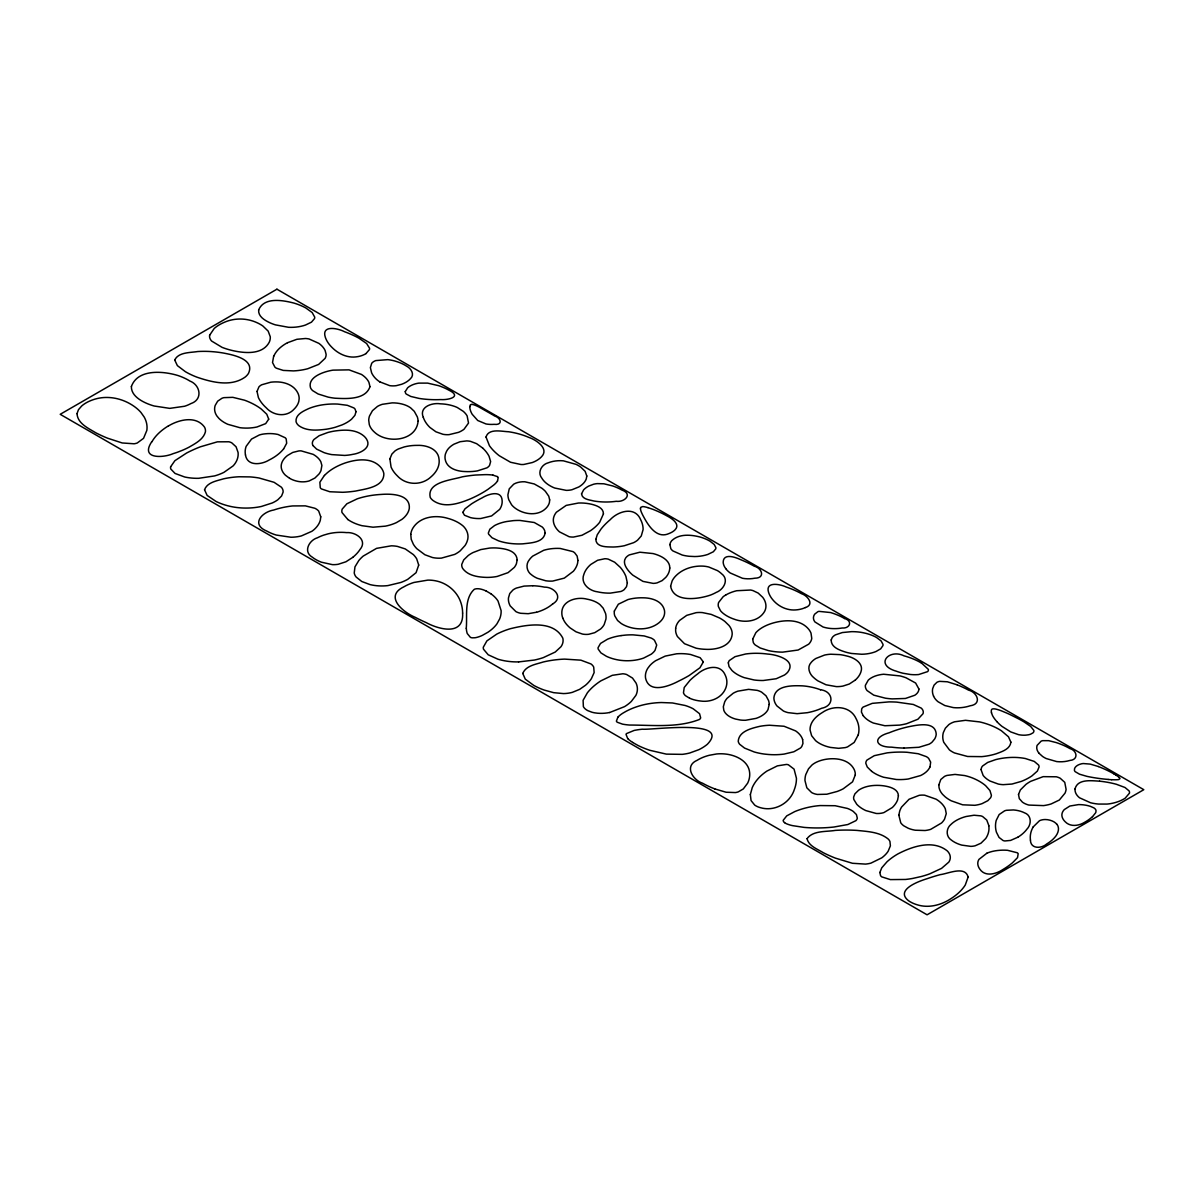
<?xml version="1.0" encoding="UTF-8"?>
<svg xmlns="http://www.w3.org/2000/svg" width="1204" height="1204" viewBox="0 0 1204 1204"><rect width="100%" height="100%" fill="white"/><g stroke="black" fill="none" stroke-linecap="round" stroke-linejoin="round"><path stroke-width="1.5" d="M469.831 406.591L469.951 408.592A45.12 26.052 0 0 0 472.224 414.311L477.732 420.497L485.995 423.958A18.948 10.941 0 0 0 494.031 424.335C503.182 425.494 501.045 417.863 494.573 415.967A116.984 67.529 0 0 0 492.767 414.853L479.267 407.193A63.646 36.752 0 0 0 477.822 406.47A30.883 17.819 0 0 0 474.045 404.86A7.435 4.289 0 0 0 472.028 404.378M1075.021 788.951C1077.61 778.582 1091.561 780.794 1099.643 781.17M930.015 766.933L930.662 762.147L928.675 758.43A14.493 8.368 0 0 0 926.388 756.654L918.2 753.734L907.063 752.274A64.564 37.279 0 0 0 889.606 752.605A58.394 33.712 0 0 0 887.092 752.876L874.285 755.676L866.94 760.1A12.537 7.239 0 0 0 865.826 763.321L867.256 767.008L871.666 771.373M273.684 356.083L272.525 362.539L274.888 367.1A11.453 6.607 0 0 0 276.423 368.213L283.241 370.411L293.505 370.907A42.185 24.351 0 0 0 307.772 368.725L318.639 364.421L325.095 358.386A22.048 12.732 0 0 0 326.103 354.262L325.11 350.469A34.239 19.761 0 0 0 318.909 343.381L309.097 338.986A14.779 8.533 0 0 0 305.47 338.505L296.906 339.287L287.56 342.704M151.719 441.763C139.845 459.492 163.594 457.926 173.15 453.637A68.869 39.762 0 0 0 177.846 452.087L182.526 450.251A81.481 47.031 0 0 0 189.284 447.045C195.53 443.373 203.341 439.445 205.402 431.905A21.582 12.461 0 0 0 204.514 427.134C196.071 415.395 179.05 419.549 168.485 425.93M1033.017 827.088L1039.488 820.722A9.015 5.207 0 0 1 1045.343 819.533L1047.6 819.698A13.921 8.037 0 0 1 1056.796 824.273M497.493 480.983L498.215 477.567A4.41 2.543 0 0 0 497.312 476.573M283.632 448.926L286.687 443.238L286.176 438.933A10.475 6.05 0 0 0 285.243 437.774L277.989 434.463A23.207 13.394 0 0 0 265 433.846L263.3 434.057A19.67 11.363 0 0 0 259.312 434.99L251.531 439.069L246.158 446.338A45.797 26.443 0 0 0 245.496 454.977M617.863 717.238L616.388 721.136A4.846 2.799 0 0 0 617.306 722.265L622.528 724.146A39.431 22.756 0 0 0 629.602 725.049C652.734 725.079 677.686 728.044 699.539 719.42A7.871 4.545 0 0 0 700.668 717.855L699.554 713.701L693.173 708.78A37.956 21.913 0 0 0 685.076 705.469L672.494 702.97L661.342 702.534A52.931 30.567 0 0 0 638.587 706.161A60.651 35.006 0 0 0 626.231 711.233L623.236 712.949A34.133 19.715 0 0 0 617.803 717.223M324.388 475.429L319.873 482.247L320.264 487.725A9.09 5.237 0 0 0 321.438 488.929L329.776 491.744L342.688 492.286A69.952 40.394 0 0 0 355.797 491.021C365.625 488.854 383.82 487.138 383.865 473.864A32.011 18.481 0 0 0 380.133 466.61C371.043 457.204 356.294 459.281 345.051 463.013A56.919 32.869 0 0 0 324.493 475.46M1092.54 816.643L1095.565 812.881A13.665 7.886 0 0 0 1095.911 811.963L1096.001 810.548A7.465 4.304 0 0 0 1094.993 808.772L1094.737 808.531A9.316 5.373 0 0 0 1093.774 807.839L1090.403 806.349A23.297 13.44 0 0 0 1078.528 804.603L1069.874 806.033L1064.276 809.6A19.67 11.363 0 0 0 1061.913 815.77A23.237 13.41 0 0 0 1065.149 821.7C1070.251 827.118 1078.618 825.944 1084.428 822.407A49.289 28.46 0 0 0 1092.495 816.628M553.057 603.746C563.758 597.049 553.81 586.83 544.479 587.146A40.936 23.628 0 0 0 532.83 585.731M855.412 679.989L849.287 684.022L843.026 686.054A18.361 10.61 0 0 1 836.328 686.611L826.019 684.775L817.983 680.907A40.153 23.177 0 0 1 813.949 677.807C809.434 674.27 806.65 667.151 811.165 662.456A26.142 15.095 0 0 1 815.891 658.468L824.529 655.081A22.53 13.003 0 0 1 830.79 654.223L839.85 654.615A33.622 19.415 0 0 1 846.517 655.939C853.726 657.399 864.036 662.998 860.935 671.847A39.04 22.53 0 0 1 855.382 679.974M470.659 404.649L472.028 404.393M352.847 557.317L345.924 561.786L338.219 564.27A16.194 9.346 0 0 1 332.364 564.631L321.333 562.178A35.578 20.543 0 0 1 312.197 557.091C302.972 551.718 309.067 540.205 317.51 537.752A39.04 22.545 0 0 1 323.59 535.163L328.06 533.854A32.764 18.918 0 0 1 346.632 532.619C355.707 531.882 367.927 540.099 359.996 549.521A59.583 34.404 0 0 1 352.817 557.317M366.001 353.585L369.447 349.566A10.776 6.216 0 0 0 369.553 348.242L366.618 343.516L358.942 338.204A93.009 53.698 0 0 0 344.404 331.672C338.414 328.436 321.197 324.508 325.306 337.225A55.128 31.831 0 0 0 331.868 347.294C338.008 353.63 346.933 357.994 355.902 356.911A18.075 10.445 0 0 0 365.986 353.585M1017.786 837.247L1010.577 840.422L1004.904 840.964A5.584 3.221 0 0 1 1003.037 840.497L999.049 837.427L996.445 832.235A64.113 37.023 0 0 1 996.22 820.406L999.154 814.551L1004.603 810.834A10.565 6.095 0 0 1 1006.529 810.292L1013.497 809.946A21.115 12.19 0 0 1 1024.529 812.835C1031.632 815.213 1031.678 824.439 1026.877 829.225A50.899 29.393 0 0 1 1023.912 832.566A44.924 25.931 0 0 1 1017.801 837.247M805.446 607.553C814.822 604.558 807.493 595.528 801.473 593.692A79.946 46.158 0 0 0 786.046 586.965C780.388 584.211 765.142 581.111 768.528 592.217A49.334 28.475 0 0 0 772.787 599.758C778.311 606.485 787.13 610.669 795.904 609.916A19.083 11.017 0 0 0 805.431 607.538M986.813 853.26L978.972 859.37A20.709 11.95 0 0 0 977.814 862.696L977.783 863.689A26.172 15.11 0 0 0 979.785 869.092C985.203 877.159 996.19 874.029 1002.887 869.529A92.979 53.683 0 0 0 1012.519 862.756L1017.53 857.639L1018.178 853.726A5.433 3.13 0 0 0 1017.26 852.763L1007.522 850.295A30.491 17.593 0 0 0 995.302 850.822A25.751 14.869 0 0 0 986.813 853.26M536.487 612.249L528.18 613.694L520.7 613.287A13.244 7.645 0 0 1 515.899 611.602L510.21 605.928A38.979 22.5 0 0 1 508.449 597.982L509.759 593.527L512.919 590.035A17.669 10.204 0 0 1 516.396 588.064L524.086 586.092L532.83 585.731M609.6 712.542L624.53 706.643A50.688 29.272 0 0 0 631.347 701.405L635.878 695.4A40.65 23.463 0 0 0 636.058 683.074L632.506 678.063L626.622 674.511A10.415 6.005 0 0 0 622.814 673.773L612.294 675.324L600.916 680.832A81.405 47.001 0 0 0 587.356 692.827L583.097 700.307L583.368 706.643A15.366 8.864 0 0 0 587.928 710.706L591.871 712.196A19.61 11.318 0 0 0 594.625 712.828L597.59 713.219A24.848 14.343 0 0 0 609.57 712.512M621.068 635.577L625.824 635.065A45.617 26.337 0 0 1 633.048 634.854L644.185 635.938L651.093 638.03A14.252 8.232 0 0 1 654.464 640.287L656.707 645.058L655.051 650.31A26.398 15.231 0 0 1 651.198 654.208L643.643 658.076A31.153 17.985 0 0 1 621.279 660.409A30.461 17.578 0 0 1 619.142 660.123A34.781 20.077 0 0 1 606.44 656.315L600.901 652.869L598.192 649.091A12.055 6.968 0 0 1 598.072 647.677L600.51 643.448L607.478 639.219A38.227 22.078 0 0 1 621.083 635.592M518.593 661.914L534.441 660.048A56.979 32.899 0 0 0 543.26 657.64L555.225 652.056L561.019 646.683A29.001 16.736 0 0 0 562.825 638.165C553.328 619.819 526.81 624.665 510.255 628.729A66.416 38.347 0 0 0 496.725 634.132L486.883 640.904L483.301 647.225A16.149 9.331 0 0 0 483.511 649.227L488.222 654.795L497.884 659.175A41.237 23.809 0 0 0 518.593 661.899M903.948 748.09L918.953 747.278L929.082 744.192A18.918 10.926 0 0 0 932.122 742.085L934.71 738.91A29.709 17.157 0 0 0 936.215 734.154C935.388 720.835 917.297 725.064 908.659 726.719A87.38 50.448 0 0 0 889.094 732.8C872.087 737.42 875.097 747.278 891.622 747.157A71.247 41.132 0 0 0 903.948 748.075M1111.668 779.725L1108.147 779.485M492.948 475.144L497.312 476.573M648.008 507.636L653.17 509.442A104.703 60.456 0 0 1 666.956 515.899C671.591 518.292 680.802 524.131 674.992 529.88A18.707 10.791 0 0 1 669.048 533.522C656.887 539.121 648.489 525.892 643.658 516.817A128.843 74.392 0 0 1 642.424 514.484L641.672 512.844A36.481 21.055 0 0 1 640.438 508.795M1098.289 766.496L1090.237 764.104L1083.329 763.547A8.955 5.162 0 0 0 1081.704 763.772L1081.177 763.893A11.272 6.517 0 0 0 1074.615 768.453L1074.404 770.244A7.224 4.169 0 0 0 1075.172 771.659L1079.536 774.202L1086.986 776.369A102.686 59.282 0 0 0 1108.162 779.424M714.755 788.906L726.102 792.232L735.418 792.563A11.272 6.502 0 0 0 738.278 791.871L743.304 788.936L747.609 783.217A55.866 32.252 0 0 0 749.64 772.652C748.602 760.853 735.478 754.923 725.019 753.99A24.757 14.297 0 0 0 716.53 753.975L709.126 755.314A36.993 21.356 0 0 0 697.131 760.311C684.007 765.925 692.646 779.981 702.594 783.217A80.909 46.715 0 0 0 714.77 788.891M957.24 684.865L947.367 681.78L939.677 681.359A6.667 3.853 0 0 0 938.187 681.75A6.983 4.033 0 0 0 936.862 682.352L934.048 685.151L932.664 688.643A35.924 20.739 0 0 0 933.567 696.138M820.541 689.757C833.424 691.246 834.914 705.755 821.67 708.268A47.016 27.15 0 0 1 807.342 712.693L797.138 713.671L788.048 712.633A19.625 11.333 0 0 1 783.398 710.992L776.956 705.95A34.224 19.761 0 0 1 773.886 697.959C775 685.061 792.909 685.497 802.466 685.859A41.312 23.854 0 0 1 807.177 686.37A44.458 25.66 0 0 1 820.541 689.772M689.621 698.23L685.482 695.701A13.5 7.796 0 0 1 683.466 692.797L684.218 687.514L690.012 680.305A100.805 58.198 0 0 1 697.598 673.969C705.243 666.956 720.338 663.133 725.275 675.233A45.857 26.473 0 0 1 726.448 685.798A46.173 26.669 0 0 1 725.545 688.613C721.572 698.064 710.631 702.399 700.909 701.059A24.863 14.358 0 0 1 689.636 698.23M486.145 590.983L490.961 593.813M1114.001 773.886L1115.807 774.97M844.621 618.48C852.899 620.978 849.979 628.669 842.168 628.006A27.271 15.742 0 0 1 832.13 628.578A22.62 13.063 0 0 1 823.009 626.968L814.912 621.926A17.262 9.963 0 0 1 814.641 614.206L817.847 611.707A5.945 3.431 0 0 1 818.976 611.361L830.564 612.55A56.031 32.357 0 0 1 844.561 618.525M921.406 662.922L928.329 669.364A6.532 3.762 0 0 1 928.359 670.267A5.96 3.446 0 0 1 927.622 671.621L918.682 674.541A24.607 14.207 0 0 1 910.344 674.481L903.166 673.277A40.831 23.583 0 0 1 896.303 671.2C874.134 664.849 889.004 648.309 904.023 655.849A57.596 33.261 0 0 1 921.301 662.983M289.607 478.349L285.423 475.219A30.13 17.398 0 0 1 282.263 461.719A32.448 18.737 0 0 1 287.5 455.488L292.738 452.448L298.773 450.943A11.257 6.502 0 0 1 301.135 450.868L313.175 454.359A29.754 17.172 0 0 1 320.836 461.734L321.889 465.451L321.001 470.493A36.541 21.1 0 0 1 318.97 474.045L314.921 478.033L309.247 480.908A13.695 7.901 0 0 1 301.632 481.826A15.727 9.075 0 0 1 298.818 481.54L297.418 481.284A21.597 12.476 0 0 1 289.652 478.319M632.642 742.447L638.03 745.472A77.312 44.638 0 0 0 649.769 750.288L666.339 754.125L682.232 754.351A34.555 19.956 0 0 0 689.681 753.012L698.847 749.686A47.513 27.436 0 0 0 707.335 744.283C732.092 718.502 651.319 730.301 642.409 729.188A52.615 30.371 0 0 0 634.147 730.437L626.486 733.597A5.403 3.115 0 0 0 626.02 734.35L627.705 738.564M379.742 381.834L389.675 385.641A13.349 7.706 0 0 0 396.327 385.656L401.684 384.272A24.998 14.433 0 0 0 410.368 378.793C415.064 374.7 411.106 368.409 406.621 366.182A37.128 21.431 0 0 0 395.454 361.2L394.596 360.944A28.46 16.435 0 0 0 387.763 359.635L375.783 360.583A10.505 6.065 0 0 0 371.705 363.322L370.38 367.611L371.6 372.758A41.884 24.185 0 0 0 373.421 375.889L374.203 376.912A35.563 20.528 0 0 0 379.727 381.834M784.556 822.633L785.294 823.13A12.657 7.299 0 0 0 786.182 823.611A23.809 13.741 0 0 0 792.759 825.673L804.091 827.389A88.675 51.2 0 0 0 834.011 827.013L847.842 824.529L855.878 820.676A10.986 6.336 0 0 0 857.308 818.148L856.42 814.551L853.305 811.466A25.043 14.448 0 0 0 847.45 808.441L835.109 805.717L820.105 805.566A52.916 30.551 0 0 0 808.275 807.342A60.426 34.886 0 0 0 794.79 811.571L786.724 815.876L783.172 820.345A6.456 3.732 0 0 0 784.587 822.618M347.821 519.511L342.011 512.543A16.555 9.557 0 0 1 342.192 509.111L346.887 503.769L357.257 498.817A58.424 33.727 0 0 1 381.021 494.438C391.119 493.64 410.429 494.001 409.3 508.404A37.444 21.612 0 0 1 404.71 516.922A33.742 19.475 0 0 1 401.865 519.406L396.477 522.581A36.075 20.829 0 0 1 385.4 526.148L373.014 527.202L361.983 525.697A37.836 21.838 0 0 1 347.836 519.511M482.653 448.038L476.618 443.674L470.553 441.371A12.07 6.968 0 0 0 466.595 440.92L460.109 441.717L453.983 444.171A28.956 16.721 0 0 0 446.488 451.455L445.435 453.998A36.346 20.98 0 0 0 445.164 459.251C446.729 468.371 456.948 471.321 464.94 471.547A33.742 19.475 0 0 0 477.356 470.899L486.958 467.829A13.003 7.51 0 0 0 489.546 465.436L490.63 461.568L489.065 456.286A58.274 33.652 0 0 0 482.638 448.038M1038.871 753.147L1042.544 756.428A29.167 16.841 0 0 0 1046.231 758.55L1056.721 761.59A20.032 11.573 0 0 0 1069.829 760.461C1078.694 759.829 1077.249 750.589 1069.92 748.587A63.767 36.812 0 0 0 1056.149 742.552L1048.684 740.671L1042.799 740.656A6.291 3.642 0 0 0 1041.144 741.137L1037.08 745.411A21.777 12.567 0 0 0 1038.947 753.132M725.696 568.604L726.433 569.522A34.916 20.167 0 0 0 730.271 572.999L742.477 578.281A19.64 11.348 0 0 0 754.788 578.206C765.533 578.221 762.102 568.122 754.216 566.166A108.586 62.698 0 0 0 740.565 559.619C735.509 557.271 723.423 552.817 723.168 562.163A29.694 17.142 0 0 0 725.741 568.589M863.238 715.733L861.417 712.061L861.703 708.915A11.077 6.396 0 0 1 863.148 707.064L872.268 703.347L889.019 701.887A74.934 43.269 0 0 1 896.769 702.113L913.279 704.46L921.18 708.072A12.627 7.299 0 0 1 923.212 711.444L923.257 711.895A14.508 8.383 0 0 1 923.001 713.731L917.899 719.239L906.687 723.679A45.827 26.458 0 0 1 899.599 725.109L884.895 725.741L873.351 723.032A30.913 17.849 0 0 1 863.268 715.718M1056.916 824.243C1060.257 828.427 1057.759 834.282 1054.493 837.698A46.52 26.849 0 0 1 1046.697 843.974C1041.49 848.624 1030.699 849.241 1030.413 840.136M312.95 445.525L316.607 449.107L324.072 452.629A36.752 21.22 0 0 0 331.777 454.615L344.66 455.428A32.99 19.053 0 0 0 353.073 454.299C359.966 453.351 371.976 447.843 366.588 439.204A26.503 15.306 0 0 0 363.864 436.029C355.662 429.03 343.938 429.602 333.929 431.152A44.668 25.796 0 0 0 327.699 432.537L319.18 435.697L313.973 439.475A15.983 9.226 0 0 0 312.889 441.07L312.709 441.477A13.184 7.615 0 0 0 312.95 445.525M933.567 696.138L934.123 697.251A28.505 16.45 0 0 0 938.112 701.781L944.809 705.529L953.147 707.561A21.446 12.386 0 0 0 957.692 707.801L959.543 707.756A26.172 15.11 0 0 0 970.168 705.785C982.238 704.174 977.392 692.3 968.483 690.103A86.884 50.162 0 0 0 957.225 684.88M423.266 417.352C418.857 406.832 432.281 402.482 440.378 403.822A29.844 17.232 0 0 1 454.661 406.425A26.804 15.471 0 0 1 457.339 407.539L463.239 411.316A33.23 19.189 0 0 1 467.122 415.877L468.522 423.055L464.022 429.256A26.052 15.035 0 0 1 458.604 432.326L449.077 434.644A14.162 8.187 0 0 1 442.937 434.283L435.953 431.815L429.948 427.465A53.488 30.883 0 0 1 423.311 417.352M991.434 712.798L992.547 715.612A58.8 33.953 0 0 0 997.379 722.114M802.647 739.602L802.948 743.485L801.804 746.42A16.374 9.451 0 0 1 800.494 748L793.842 751.778L784.15 754.08A42.953 24.787 0 0 1 766.391 754.291L763.848 754.005A46.354 26.759 0 0 1 754.261 751.973L744.569 748.09L739.692 744.298A15.607 9.015 0 0 1 738.233 741.228C738.94 731.174 751.672 728.269 759.754 726.343A42.14 24.336 0 0 1 769.506 725.244L784.045 726.253L795.618 730.903A31.951 18.451 0 0 1 802.632 739.602M245.465 454.977C247.332 466.595 261.674 464.684 269.154 460.003A56.257 32.478 0 0 0 283.572 448.911M988.92 825.839L986.753 820.044L982.63 816.538A9.301 5.373 0 0 0 980.824 815.861L974.036 815.228L966.09 816.508A33.712 19.46 0 0 0 951.1 824.319C946.028 828.262 945.682 836.509 951.31 840.046A28.279 16.329 0 0 0 961.695 845.103L970.845 846.367A12.341 7.134 0 0 0 975.255 845.75L980.959 843.206L985.76 838.481A49.138 28.369 0 0 0 988.785 825.854M466.264 628.292C467.423 615.575 463.961 598.734 474.286 589.313A5.313 3.07 0 0 1 477.386 588.726L478.364 588.756A9.361 5.403 0 0 1 479.794 588.922L480.531 589.057A18.993 10.956 0 0 1 486.085 591.013M151.9 441.808A72.947 42.125 0 0 1 168.41 425.885M273.835 356.098A46.745 26.985 0 0 1 287.53 342.688M469.951 406.591A7.6 4.38 0 0 1 470.568 404.619M492.978 475.098A30.461 17.593 0 0 0 484.941 474.647L475.49 475.038A88.78 51.26 0 0 0 462.306 476.829C451.831 480.065 426.592 481.826 430.264 497.478A20.98 12.115 0 0 0 432.973 500.458C444.201 508.57 458.799 503.618 470.328 498.892A112.8 65.121 0 0 0 487.936 489.366L493.821 484.971A34.931 20.167 0 0 0 497.538 480.998M466.324 628.292A57.672 33.306 0 0 0 467.242 633.515L470.373 637.322A4.018 2.318 0 0 0 472.344 637.834L474.918 637.759A11.709 6.757 0 0 0 476.453 637.473L476.859 637.383A24.667 14.237 0 0 0 482.503 635.291L487.981 632.22A54.029 31.199 0 0 0 496.981 623.792L499.645 618.946A56.949 32.884 0 0 0 501.12 610.609L498.035 601.052A43.811 25.284 0 0 0 490.961 593.813M552.907 603.686A41.523 23.975 0 0 1 536.532 612.294M640.528 508.78A8.413 4.861 0 0 1 640.709 507.366L642.62 506.583A5.915 3.416 0 0 1 643.418 506.643L643.643 506.658A17.548 10.129 0 0 1 647.978 507.667M562.795 618.088A48.341 27.903 0 0 0 570.169 627.946L576.054 631.829L582.435 634.057A12.085 6.983 0 0 0 588.741 634.282L594.746 632.672L600.57 629.015A32.373 18.692 0 0 0 604.212 624.47L605.928 619.127A46.504 26.849 0 0 0 605.582 613.513L603.189 608.186L600.074 604.724A24.08 13.906 0 0 0 595.829 601.97A24.742 14.282 0 0 0 587.025 599.156C576.686 596.356 560.913 600.856 561.847 613.874A43.118 24.893 0 0 0 562.765 618.088M725.681 595.032A29.468 17.006 0 0 0 723.122 596.748L718.622 602.467A22.093 12.762 0 0 0 718.382 606.545L720.443 610.639A28.369 16.374 0 0 0 722.34 612.655L723.514 613.634A35.909 20.724 0 0 0 734.56 619.323C744.779 623.085 758.49 621.7 764.495 611.602A31.485 18.18 0 0 0 765.879 607.147L765.94 605.808A37.926 21.898 0 0 0 762.719 597.319L758.189 593.09L753.057 590.637A13.981 8.067 0 0 0 750.589 590.035L736.697 590.728A33.155 19.144 0 0 0 725.711 595.032M632.687 742.432A36.301 20.965 0 0 1 627.66 738.579M929.97 766.933A28.204 16.284 0 0 1 920.609 775.542L908.177 779.018A35.653 20.588 0 0 1 896.273 779.485L883.586 777.242A38.573 22.274 0 0 1 871.696 771.373M997.333 722.129A68.161 39.356 0 0 0 1002.104 726.463L1010.743 731.912L1018.464 734.636A15.908 9.18 0 0 0 1025.823 735.147L1028.382 734.801A10.701 6.17 0 0 0 1030.534 734.214L1032.851 732.965A5.975 3.446 0 0 0 1033.875 731.34A6.772 3.913 0 0 0 1033.815 730.392L1030.699 726.463L1024.002 721.873A139.243 80.382 0 0 0 1018.057 718.592L1010.005 714.574A142.222 82.113 0 0 0 1006.529 712.979L1001.638 710.947A29.965 17.307 0 0 0 995.648 709.051A7.585 4.38 0 0 0 993.751 708.84L992.803 708.885A1.61 0.933 0 0 0 991.825 709.352L991.494 709.803A13.665 7.886 0 0 0 991.554 712.783M1098.274 766.527A100.052 57.762 0 0 1 1113.956 773.901M1115.732 775A24.351 14.057 0 0 1 1119.494 777.769M1119.404 777.799A5.252 3.04 0 0 1 1119.946 778.642L1118.847 779.515A6.231 3.597 0 0 1 1117.824 779.665L1117.568 779.695A25.419 14.674 0 0 1 1111.683 779.68M1030.474 840.136A57.491 33.185 0 0 1 1033.092 827.103M1075.052 788.951A23.975 13.846 0 0 0 1079.506 797.77L1090.493 802.737A31.62 18.256 0 0 0 1098.545 804.061L1106.928 804.076A26.684 15.411 0 0 0 1110.991 803.55A30.928 17.849 0 0 0 1123.227 799.351A27.165 15.682 0 0 0 1125.213 798.147L1129.457 793.165A9.196 5.313 0 0 0 1129.096 790.923L1125.018 787.506L1116.409 784.286A66.325 38.302 0 0 0 1099.628 781.185M938.864 784.842L939 787.235A34.419 19.866 0 0 0 940.234 790.923A34.043 19.655 0 0 0 942.762 794.535L945.155 796.807A39.973 23.072 0 0 0 951.28 800.826L962.658 804.814L974.788 805.295A23.312 13.455 0 0 0 982.133 803.61L987.852 800.675L990.531 797.846A15.291 8.834 0 0 0 991.374 795.197L989.929 790.516L985.624 785.685A50.749 29.302 0 0 0 974.533 778.853L973.584 778.431A39.446 22.771 0 0 0 964.63 775.557L955.028 774.413L947.021 775.421A12.642 7.299 0 0 0 944.493 776.429L940.791 779.5L938.864 784.842M131.386 386.544C131.161 394.37 138.565 399.517 144.856 402.527A46.956 27.105 0 0 0 154.142 406.004L169.749 408.367L184.633 406.245A31.65 18.271 0 0 0 190.864 403.596C203.16 399.562 200.346 384.994 189.946 381.066A51.29 29.603 0 0 0 178.343 375.648C163.428 370.982 137.738 368.68 131.386 386.544M486.025 437.037L489.456 445.751A79.509 45.902 0 0 0 499.314 455.759L510.556 462.261L520.956 464.503A15.246 8.804 0 0 0 523.845 464.458L532.409 462.517A27.376 15.802 0 0 0 541.379 456.903C549.626 448.64 536.081 439.836 528.872 437.413A57.657 33.291 0 0 0 508.539 431.739C501.586 431.514 488.628 428.082 486.025 437.037M670.613 586.167C673.653 602.963 698.455 599.186 710.465 595.077A39.762 22.951 0 0 0 716.139 592.443C723.649 589.674 729.473 579.5 721.527 573.706A31.966 18.451 0 0 0 717.418 570.606L708.765 567.009A19.58 11.303 0 0 0 703.031 566.121C692.646 565.609 681.539 569.146 674.616 577.167A43.209 24.953 0 0 0 672.103 581.005L670.613 586.167M320.746 516.817L320.339 520.113A41.613 24.02 0 0 1 315.749 527.969L314.56 529.158A33.817 19.52 0 0 1 311.821 531.325L301.406 535.915A26.353 15.216 0 0 1 290.932 537.24L276.198 535.043A41.387 23.899 0 0 1 266.821 531.099C250.658 524.492 261.719 512.046 273.714 510.029A58.906 34.013 0 0 1 287.636 506.613A51.396 29.679 0 0 1 292.692 505.936L305.364 505.861L314.876 508.269A14.93 8.624 0 0 1 318.699 511.098L320.746 516.817M1010.878 742.161C1010.126 749.249 1001.698 751.717 996.024 753.839A45.601 26.322 0 0 1 981.802 756.639L967.61 756.488L954.471 752.936A28.7 16.57 0 0 1 949.429 749.896L943.755 742.296A45.963 26.533 0 0 1 943.334 732.619L945.366 728.209L948.857 724.597A18.271 10.55 0 0 1 954.637 721.783L965.533 720.308L979.589 721.903A51.727 29.859 0 0 1 987.4 724.116A59.748 34.495 0 0 1 1001.397 730.753L1008.47 736.788L1010.878 742.161M807.056 838.661C808.697 846.111 817.486 849.061 823.31 852.718A125.291 72.33 0 0 0 835.425 858.136L852.447 863.283L865.48 864.096A20.724 11.965 0 0 0 870.928 863.133L881.779 857.835A44.382 25.63 0 0 0 888.131 851.288L890.388 845.84L889.952 841.536A16.766 9.677 0 0 0 888.251 839.068C879.597 831.934 867.557 831.543 856.887 830.399A100.97 58.304 0 0 0 835.38 830.384C826.215 831.949 813.001 830.324 807.056 838.661M898.395 795.784L897.642 799.847A43.374 25.043 0 0 1 892.314 807.538L883.917 812.565A13.846 7.992 0 0 1 881.433 813.182A12.522 7.224 0 0 1 876.151 813.452L865.811 810.578A36.361 20.995 0 0 1 856.766 804.287L853.847 799.516A18.812 10.866 0 0 1 853.696 796.882L854.915 793.842L858.572 790.245A23.011 13.289 0 0 1 870.206 785.896L872.102 785.64A27.421 15.833 0 0 1 886.716 786.362C891.622 787.371 898.334 789.794 898.395 795.784M418.706 565.067L416.072 572.698L407.735 579.335A44.548 25.72 0 0 1 400.857 582.465L387.869 585.596A29.995 17.307 0 0 1 370.019 584.587L361.772 581.502L356.143 577.032A22.605 13.048 0 0 1 354.232 572.969L354.969 566.843L358.807 560.537A59.583 34.404 0 0 1 363.217 556.082L376.551 548.362L391.315 545.818A21.597 12.476 0 0 1 397.516 546.435L405.266 548.934L413.333 554.577A41.824 24.14 0 0 1 416.704 558.852L418.706 565.067M356.008 411.693L354.924 415.305L351.658 419.112A38.678 22.334 0 0 1 341.846 424.982L335.48 427.209A49.605 28.64 0 0 1 326.239 429.226C317.209 430.37 306.885 431.273 299.013 425.81A15.983 9.226 0 0 1 296.049 421.566C295.341 414.492 303.528 410.985 308.841 408.532A42.742 24.667 0 0 1 317.164 405.883A41.658 24.05 0 0 1 321.814 404.95A45.406 26.217 0 0 1 337.707 404.077L347.354 405.312L353.825 407.915A9.527 5.508 0 0 1 355.014 409.029L356.008 411.693M418.089 421.265C416.268 441.161 386.951 444.11 374.414 432.101A34.585 19.971 0 0 1 369.282 424.545L368.725 420.271A43.073 24.863 0 0 1 369.508 415.982L372.457 410.684L377.439 406.44A19.791 11.423 0 0 1 382.375 404.303L392.158 402.873A23.343 13.47 0 0 1 404.108 404.634A22.62 13.063 0 0 1 410.654 407.885L414.296 411.347L417.306 416.855A45.647 26.353 0 0 1 418.089 421.265M462.607 613.077C463.961 636.404 438.542 629.361 426.231 622.618A157.739 91.068 0 0 1 415.275 617.351C403.28 612.415 383.745 596.356 403.912 586.815A41.794 24.125 0 0 1 413.965 582.45L427.841 580.117A22.078 12.747 0 0 1 435.562 580.81C447.015 582.962 457.174 591.39 460.846 602.527A94.138 54.346 0 0 1 462.607 613.077M174.715 360.011L177.379 365.625L185.431 371.72A71.307 41.177 0 0 0 196.974 377.183C212.1 382.345 231.213 387.146 245.3 376.957A27.722 15.998 0 0 0 248.506 373.345C255.097 359.198 233.23 354.924 223.583 353.073A68.523 39.566 0 0 0 214.402 351.839L211.287 351.583A61.57 35.548 0 0 0 197.682 351.538C190.112 352.787 178.583 352.035 174.715 360.011M405.266 391.586L405.462 392.88A7.058 4.079 0 0 0 406.29 394.069L410.76 396.447L419.067 398.419A63.406 36.602 0 0 0 440.86 399.577C447.918 400.134 462.833 396.899 448.625 390.036A52.299 30.19 0 0 0 438.677 385.686L427.616 383.113L418.932 383.113A17.022 9.828 0 0 0 414.402 384.136A19.806 11.438 0 0 0 407.644 387.793L405.266 391.586M1018.509 794.52L1019.321 798.658L1022.392 802.12A17.202 9.933 0 0 0 1028.863 805.07L1043.537 805.611A30.326 17.503 0 0 0 1051.227 803.911L1059.339 800.028L1065.013 793.165A38.588 22.274 0 0 0 1066.097 789.357L1064.757 782.344L1060.242 778.266A14.704 8.488 0 0 0 1056.344 776.791L1043.176 776.655L1030.684 781.336A48.611 28.068 0 0 0 1025.989 784.361L1020.315 790.005L1018.509 794.52M898.846 815.168L900.742 822.768A20.754 11.98 0 0 0 903.798 825.824L908.132 828.201A22.981 13.274 0 0 0 915.251 830.218L925.033 830.519A19.294 11.137 0 0 0 930.707 829.345L941.558 822.964A35.909 20.739 0 0 0 944.538 819.171L946.269 813.648L945.306 808.772A37.565 21.687 0 0 0 936.095 799.185L924.687 795.197A13.289 7.675 0 0 0 919.179 795.332L909.065 799.26L901.6 807.026A52.073 30.055 0 0 0 899.719 811.06L898.846 815.168M586.799 476.016L586.243 479.011A28.429 16.42 0 0 1 578.853 486.943L571.99 489.727A14.749 8.518 0 0 1 566.226 490.359L554.623 488.011A34.374 19.851 0 0 1 541.845 478.169C537.074 472.435 541.68 464.398 548.241 462.803A20.904 12.07 0 0 1 563.397 460.831L576.084 464.368A33.652 19.43 0 0 1 580.689 467.062L585.129 471.321L586.799 476.016M752.681 639.173L753.313 642.5A15.787 9.105 0 0 0 755.254 644.998L760.206 647.993L768.257 650.551A41.056 23.704 0 0 0 782.63 652.147L798.132 650.025L808.697 644.17A23.839 13.771 0 0 0 811.752 638.361L811.014 633.184A34.871 20.137 0 0 0 808.787 629.361C800.419 619.052 785.324 619.639 773.675 622.844A40.74 23.523 0 0 0 765.503 625.854A37.685 21.762 0 0 0 755.841 632.702L752.681 639.173M549.671 499.901L549.43 502.339A28.896 16.675 0 0 1 547.218 506.884C539.332 516.772 523.951 514.891 514.815 507.892A30.567 17.654 0 0 1 511.565 504.732L508.841 499.856A44.969 25.961 0 0 1 507.922 494.739L509.247 488.839L513.702 484.189A13.741 7.931 0 0 1 524.854 481.781L534.26 483.963L541.74 488.162A41.854 24.17 0 0 1 545.427 491.398L548.768 496.198L549.671 499.901M257.024 391.435L258.408 397.621A64.956 37.505 0 0 0 266.295 407.855C273.368 415.771 286.597 417.517 294.077 409.149A36.782 21.236 0 0 0 298.863 401.113L299.164 398.449A36.24 20.919 0 0 0 297.975 393.272C294.182 385.13 284.626 381.818 276.167 381.909A23.945 13.816 0 0 0 270.75 382.21L261.735 384.768A13.425 7.751 0 0 0 258.95 386.86L257.024 391.435M204.545 489.757L207.133 495.431L216.118 501.511A51.155 29.528 0 0 0 227.556 505.71L230.31 506.387A43.72 25.239 0 0 0 261.343 506.478L272.209 502.986A32.975 19.038 0 0 0 277.868 499.72L281.585 496.003L283.106 492.12A17.548 10.129 0 0 0 281.405 487.214L274.076 482.307L259.131 478.018A55.489 32.041 0 0 0 250.116 476.904L239.009 476.769A55.64 32.117 0 0 0 223.492 478.846C216.795 480.893 207.223 482.307 204.545 489.757M627.329 582.856L626.531 586.634L624.199 589.614A12.642 7.299 0 0 1 620.858 591.48L610.232 593.136A32.252 18.617 0 0 1 597.47 591.811C589.162 590.818 580.238 583.413 583.895 574.308A44.789 25.856 0 0 1 590.818 564.435L597.62 560.266L604.829 558.731A8.804 5.087 0 0 1 608.351 559.183L614.657 562.208L620.331 567.385A72.767 42.02 0 0 1 625.914 576.43L627.329 582.856M410.775 534.335L411.211 539.317L413.333 544.193A50.568 29.197 0 0 0 416.855 548.723L424.907 554.758L432.492 557.527A18.737 10.821 0 0 0 441.432 558.114L454.721 554.397A35.202 20.333 0 0 0 460.259 550.785L465.015 545.547A45.902 26.503 0 0 0 467.212 541.108C469.59 534.907 466.46 527.939 461.102 524.432A37.023 21.386 0 0 0 447.527 518.277C435.517 514.74 420.136 516.561 412.957 527.984A40.831 23.568 0 0 0 410.775 534.335M522.762 673.457L525.29 679.161L533.854 685.452A62.578 36.135 0 0 0 544.268 690.088L553.674 692.676L563.457 693.579A22.289 12.868 0 0 0 572.367 692.345L579.651 689.35L585.475 685.272A57.596 33.261 0 0 0 591.39 678.68L594.144 672.554L593.707 667.106A15.155 8.744 0 0 0 590.938 663.931L580.885 660.168L564.646 659.115A62.051 35.819 0 0 0 558.566 659.506A69.019 39.852 0 0 0 543.26 661.989C536.111 664.292 525.877 665.616 522.762 673.457M595.86 539.317C596.01 547.579 607.328 546.812 613.152 547.022A38.393 22.169 0 0 0 624.349 545.728L633.59 542.688A25.133 14.508 0 0 0 637.623 540.129L641.265 535.976L643.071 529.685A50.207 28.986 0 0 0 643.026 527.593A57.28 33.065 0 0 0 640.678 519.752C635.035 505.921 618.103 511.158 610.187 519.722A108.586 62.698 0 0 0 601.022 529.053L597.229 534.817L595.86 539.317M981.004 769.522L983.141 775.436A31.003 17.894 0 0 0 990.049 781.05L998.327 784.06A19.761 11.408 0 0 0 1003.263 784.662L1012.007 784.045L1021.308 781.396A51.892 29.949 0 0 0 1031.888 775.933L1037.366 771.087L1039.097 766.933A10.986 6.351 0 0 0 1038.601 765.082L1034.266 761.41L1025.296 758.505A37.053 21.386 0 0 0 1012.444 757.406A43.75 25.254 0 0 0 995.527 759.664L987.701 762.433L982.614 765.985A14.328 8.277 0 0 0 981.606 767.445L981.004 769.522M581.547 493.836C582.089 499.434 589.674 499.856 593.948 501.014A43.434 25.073 0 0 0 616.267 501.3C624.635 502.474 633.153 494.016 621.866 490.028A47.016 27.15 0 0 0 612.55 485.904L603.911 483.797L597.259 483.617A15.095 8.714 0 0 0 593.497 484.264L588.801 486.04A24.095 13.906 0 0 0 583.594 489.908L581.547 493.836M750.348 794.55L751.07 800.585L754.697 805.085A16.269 9.391 0 0 0 760.808 807.779C774.744 811.722 790.08 803.158 794.384 789.403A92.527 53.427 0 0 0 795.889 784.15A83.949 48.461 0 0 0 796.431 778.22L794.068 769.13L788.349 764.766A6.637 3.838 0 0 0 786.438 764.435L777.393 765.864L766.948 771.057A64.986 37.52 0 0 0 757.767 779.048L756.383 780.719A75.476 43.585 0 0 0 752.229 787.672L750.348 794.55M968.121 877.069L965.277 885A72.165 41.658 0 0 1 950.994 898.635C941.332 905.017 928.961 908.358 917.614 904.911A27.105 15.652 0 0 1 908.433 900.652C894.963 889.846 918.607 881.298 927.02 878.724A153.42 88.569 0 0 1 940.249 874.631C948.18 873.698 965.172 865.45 968.121 877.069M462.833 512.392L464.488 515.237L470.568 517.645A22.575 13.033 0 0 0 480.697 518.533L491.593 515.929L499.66 509.397A37.7 21.762 0 0 0 502.143 500.683C501.662 489.546 488.087 494.122 482.187 497.839A120.671 69.666 0 0 0 475.189 501.647A124.99 72.165 0 0 0 471.592 503.829L465 508.825L462.833 512.392M577.95 560.462L577.589 563.201A46.836 27.045 0 0 1 573.39 571.238L564.315 578.116L552.726 581.065A18.797 10.851 0 0 1 545.728 580.764L537.33 578.296A28.008 16.179 0 0 1 531.747 574.97C526.615 571.674 525.35 564.3 529.429 559.649A35.443 20.468 0 0 1 532.74 556.097L543.726 550.288A29.588 17.082 0 0 1 560.206 548.452L572.969 551.613A14.358 8.293 0 0 1 574.744 552.892L577.107 556.037L577.95 560.462M669.77 568.002L669.74 568.664A37.806 21.838 0 0 1 665.797 577.363L662.065 580.659L657.143 582.856A10.971 6.336 0 0 1 653.14 583.383L642.951 581.381L632.837 575.166A58.62 33.847 0 0 1 629.225 571.614C626.125 568.077 622.453 562.509 625.674 557.949A15.426 8.91 0 0 1 629.346 554.893L639.881 552.215L653.05 553.569A31.786 18.346 0 0 1 658.483 555.36C663.78 557.467 670.041 561.591 669.77 568.002M77.026 413.619C77.523 423.447 88.313 428.248 95.673 432.718A122.868 70.931 0 0 0 107.487 438.166L122.206 442.967L134.08 443.779A11.257 6.502 0 0 0 137.256 442.997L143.547 438.331L146.828 430.43A59.432 34.314 0 0 0 144.224 417.081L140.928 412.43A58.228 33.622 0 0 0 135.405 407.313C123.666 398.404 107.547 394.746 93.4 399.638A34.585 19.956 0 0 0 81.676 406.004L78.456 409.706L77.026 413.619M769.175 704.46L768.047 709.487A25.51 14.719 0 0 1 763.411 714.709A26.277 15.17 0 0 1 756.112 718.367L745.697 720.248A19.806 11.438 0 0 1 740.46 720.037L735.539 719.059A21.777 12.582 0 0 1 723.8 710.27L723.318 706.793L724.688 701.902A38.573 22.274 0 0 1 727.05 698.32L733.161 693.278A23.869 13.786 0 0 1 737.886 691.156L748.602 689.35L757.256 690.374A16.766 9.677 0 0 1 761.635 692.149L766.045 695.837L768.588 700.608A37.866 21.868 0 0 1 769.175 704.46M669.891 544.599L670.839 548.708A15.351 8.864 0 0 0 672.976 550.965L682.216 555.029A30.281 17.473 0 0 0 689.2 556.278L694.753 556.549A26.97 15.562 0 0 0 707.801 554.442L713.37 551.748L715.748 548.858A8.864 5.117 0 0 0 715.898 547.715L714.213 544.479L710.044 541.213A36.316 20.965 0 0 0 700.006 536.999C690.855 534.651 679.176 533.598 671.787 540.641A18.436 10.64 0 0 0 669.891 544.599M703.332 661.914L699.945 667.768L689.245 675.459A146.722 84.701 0 0 1 678.74 681.058C669.168 686.16 649.197 694.031 645.57 678.198A39.898 23.042 0 0 1 647.767 668.31L649.829 665.601A42.11 24.306 0 0 1 655.593 660.725L665.21 656.105L676.588 653.802A32.433 18.722 0 0 1 690.569 654.494L700.141 657.7L703.332 661.914M675.67 628.262L675.64 631.062A38.167 22.033 0 0 0 677.461 636.57L684.519 643.719L696.108 648.188A32.809 18.933 0 0 0 705.258 649.302C715.703 649.994 731.144 646.774 732.198 634.087A34.57 19.956 0 0 0 729.022 625.493L724.913 621.49A45.3 26.157 0 0 0 719.556 617.968L711.203 614.401L702.429 612.595A17.894 10.339 0 0 0 696.138 612.67L686.747 615.349L679.658 620.391A33.276 19.219 0 0 0 675.926 626.878L675.67 628.262M879.868 872.494L880.56 875.639A9.075 5.237 0 0 0 881.734 876.858L890.343 879.597L905.468 879.462A61.479 35.488 0 0 0 912.647 878.438L921.361 876.497A75.416 43.54 0 0 0 929.714 873.863L941.543 868.385L948.827 862.094A22.53 13.003 0 0 0 950.272 856.887A22.966 13.259 0 0 0 947.292 850.927C932.995 839.414 912.331 846.367 897.823 853.967A76.243 44.021 0 0 0 886.942 861.853L881.749 867.828L879.868 872.494M369.974 386.68C365.459 399.999 346.511 398.78 334.983 398.208A44.894 25.916 0 0 1 328.06 397.094L318.112 393.979L312.649 390.623A17.608 10.174 0 0 1 310.497 387.703C307.893 378.598 319.376 373.631 326.359 371.615A37.911 21.883 0 0 1 332.951 370.14L349.025 369.854L361.501 374.444A34.434 19.881 0 0 1 368.906 382.27L369.974 386.68M603.43 513.882L599.667 522.295A64.58 37.279 0 0 1 590.457 530.723L581.983 535.268L573.525 537.059A11.513 6.652 0 0 1 569.086 536.698L559.529 531.882A34.133 19.715 0 0 1 557.843 530.257A38.076 21.988 0 0 1 553.479 521.964L553.343 520.625A31.801 18.361 0 0 1 553.72 517.268A32.869 18.978 0 0 1 556.398 512.227L566.211 505.394L578.492 503.016A29.633 17.112 0 0 1 591.661 504.28C596.492 505.514 603.535 507.787 603.43 513.882M517.163 559.95L516.411 563.728A33.622 19.415 0 0 1 514.289 567.43L508.058 572.652L497.177 576.445A31.786 18.361 0 0 1 486.883 577.408C478.364 577.167 468.16 575.888 462.727 568.529A18.572 10.716 0 0 1 461.764 564.39L463.706 559.905L468.251 555.495A37.7 21.762 0 0 1 473.022 552.561L480.772 549.581L489.577 548.076A31.65 18.271 0 0 1 496.364 547.971C504.115 548.527 516.576 550.077 517.163 559.95M545.111 533.101C543.471 542.778 530.588 542.869 522.897 543.832A43.133 24.908 0 0 1 516.155 543.892L513.897 543.772A39.07 22.56 0 0 1 498.576 540.852L492.06 537.782L488.673 534.23A10.881 6.276 0 0 1 488.357 532.996L489.847 529.188L494.573 525.561A31.319 18.075 0 0 1 506.854 521.498L513.295 520.64A40.816 23.568 0 0 1 519.977 520.444L534.275 522.506L542.312 527.066A21.747 12.552 0 0 1 544.795 531.039L545.111 533.101M258.649 309.985C258.047 316.411 264.654 320.279 269.651 322.657A40.093 23.147 0 0 0 275.43 324.869L288.539 327.292A28.264 16.329 0 0 0 305.425 325.065L311.475 322.16L314.53 318.578A11.107 6.411 0 0 0 314.726 317.149L312.182 312.558L305.891 308.013A51.381 29.664 0 0 0 294.197 303.152C283.09 300.263 264.143 296.651 258.649 309.985M918.893 688.989L918.802 689.967A16.359 9.451 0 0 1 914.814 695.25L905.423 698.471L892.194 698.892A47.287 27.301 0 0 1 885.331 698.169L873.743 695.144L867.091 690.584A18.391 10.61 0 0 1 865.375 685.317L868.28 680.125A21.657 12.507 0 0 1 883.616 674.24L900.08 675.926A43.961 25.374 0 0 1 906.191 677.852L915.627 683.029L918.893 688.989M268.718 419.158L265.693 423.612L256.949 426.999A29.784 17.202 0 0 1 243.042 427.992A27.797 16.043 0 0 1 239.762 427.661L227.797 424.305A34.705 20.032 0 0 1 218.947 418.435L216.961 416.072A33.155 19.144 0 0 1 215.185 405.432L217.668 401.188L221.912 398.298A10.415 6.02 0 0 1 223.884 397.651L232.823 397.335L244.562 400.21A63.391 36.602 0 0 1 261.238 409.014L266.776 414.236L268.718 419.158M728.33 662.877L729.037 666.61L732.002 670.523A36.15 20.874 0 0 0 744.238 677.641L754.02 679.959A36.06 20.814 0 0 0 763.261 680.501L776.219 678.74L784.481 675.023A25.871 14.93 0 0 0 787.837 672.043C796.747 660.003 776.445 654.585 767.731 654.073A51.591 29.784 0 0 0 760.236 653.381L757.722 653.305A44.428 25.645 0 0 0 745.697 653.983L735.042 656.677L729.353 660.529A12.597 7.269 0 0 0 728.435 662.381L728.33 662.877M831.196 639.956C830.986 647.481 840.061 650.341 845.915 652.192A37.414 21.612 0 0 0 851.649 653.471L861.688 654.254A25.901 14.945 0 0 0 875.94 651.545L880.681 648.821L882.923 645.63A10.49 6.065 0 0 0 882.999 644.381L881.087 640.904L876.557 637.503A35.744 20.634 0 0 0 863.434 632.792A33.065 19.098 0 0 0 859.475 632.115A34.404 19.866 0 0 0 851.484 631.664L842.349 632.551L835.456 634.854A13.831 7.992 0 0 0 832.235 637.563L831.196 639.956M614.371 611.015L614.251 612.234A30.371 17.533 0 0 0 614.792 615.906L617.562 620.481L621.083 623.416A28.73 16.585 0 0 0 628.955 627.058C638.888 630.234 650.642 629.451 658.994 622.754A30.762 17.759 0 0 0 664.307 615.018L664.533 613.784A32.809 18.948 0 0 0 664.382 610.082C662.17 600.931 651.71 597.891 643.357 597.816A31.756 18.331 0 0 0 628.021 599.547L618.344 604.212L614.371 611.015M855.291 774.924L852.552 781.832L843.221 788.801A47.964 27.692 0 0 1 837.171 791.464L826.817 794.219L817.335 794.444A12.883 7.435 0 0 1 811.586 792.533L806.831 787.792L804.979 780.598A58.228 33.622 0 0 1 805.762 774.624L808.501 768.829L811.917 765.067A24.802 14.313 0 0 1 816.568 762.117L818.374 761.334A25.495 14.719 0 0 1 828.442 758.956C837.833 757.948 849.452 760.115 854.087 769.326A34.013 19.64 0 0 1 855.261 773.495L855.291 774.924M389.885 458.92L391.074 467.047A55.399 31.981 0 0 0 397.32 475.836C406.019 485.468 421.671 485.754 431.002 476.859A48.205 27.827 0 0 0 439.039 459.221C438.241 448.896 426.412 444.998 417.532 445.375A31.123 17.97 0 0 0 404.183 446.955L398.554 448.896A21.386 12.341 0 0 0 394.912 451.018L391.872 454.104L389.885 458.92M170.622 466.806L170.562 467.378A12.341 7.134 0 0 0 170.787 469.018L175.047 473.443L184.694 476.995A35.066 20.242 0 0 0 198.675 478.304L214.583 475.926A43.886 25.329 0 0 0 224.004 472.314L233.034 465.963A37.881 21.868 0 0 0 235.442 462.938L236.36 461.358A44.608 25.751 0 0 0 238.076 452.463L236.074 446.789L231.77 442.846A10.249 5.915 0 0 0 228.895 441.778L217.382 441.838L200.285 446.834A121.378 70.073 0 0 0 186.59 453.035L174.896 460.68L170.622 466.806M209.647 335.179L209.571 335.705A17.458 10.068 0 0 0 210.58 339.663A19.61 11.318 0 0 0 211.648 341.063L222.063 347.354A54.616 31.53 0 0 0 236.375 351.357C247.648 353.404 262.878 353.961 269.199 342.327A31.771 18.346 0 0 0 270.268 336.744L268.161 331.1L262.848 325.983A37.158 21.461 0 0 0 257.28 322.822C247.091 318.022 234.946 317.721 224.591 322.19A40.966 23.659 0 0 0 214.252 328.436L209.647 335.179M858.256 734.876L854.193 742.432L847.601 746.871A14.222 8.217 0 0 1 845.148 747.624L838.631 748.316L830.504 747.428A30.371 17.533 0 0 1 815.59 740.641L811.631 735.704L810.081 730.136A40.259 23.252 0 0 1 814.07 719.33L814.656 718.637A45.015 25.991 0 0 1 822.467 712.452C833.033 705.032 850.129 705.559 856.044 718.577A63.436 36.617 0 0 1 858.256 734.876M276.92 289.201L60.2 414.311L927.08 914.799L1143.8 789.689L276.92 289.201"/></g></svg>
